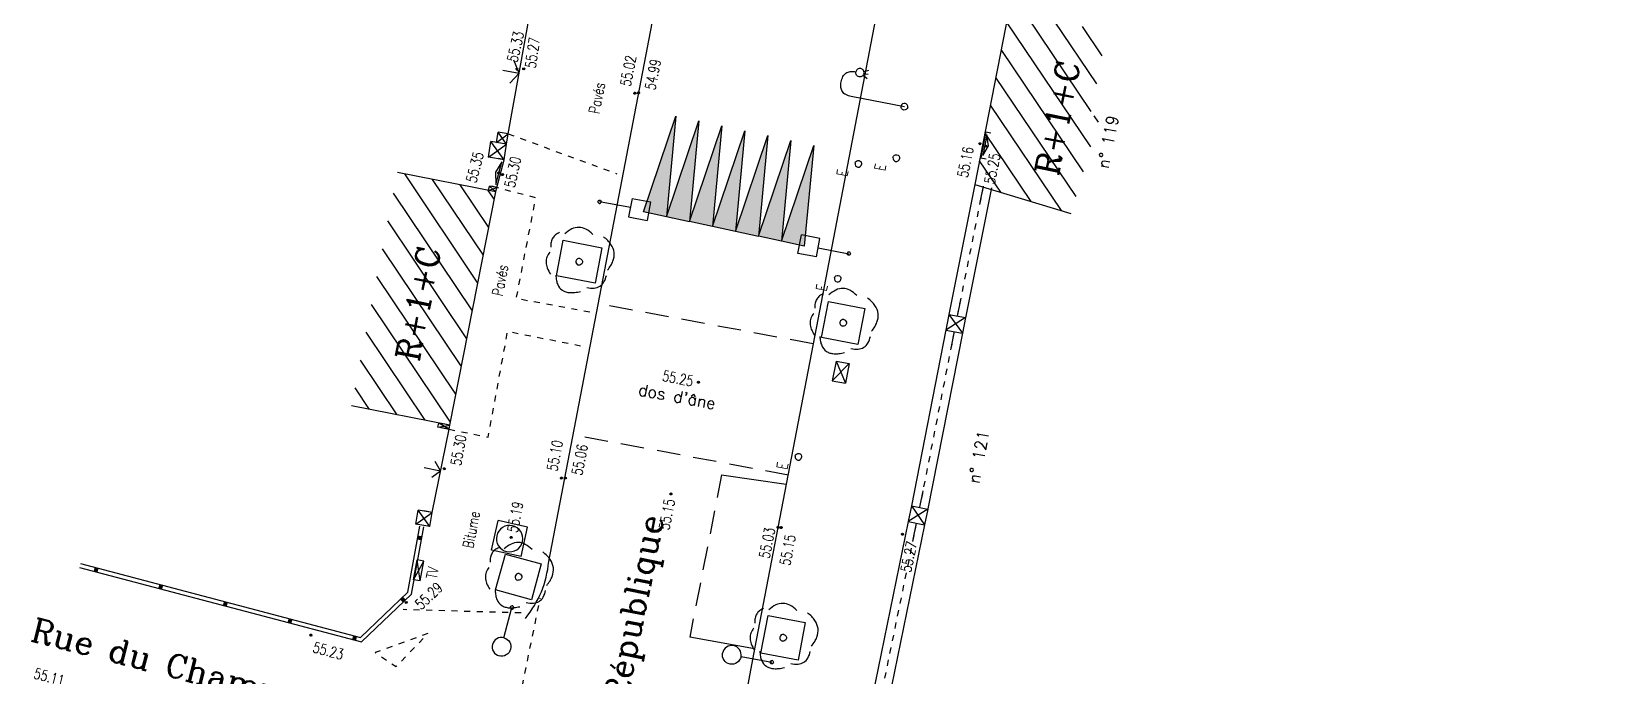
# Model space of a CAD drawing. Extents: x 661720 to 661930, y 6866381 to 6866956.
# Drawn here: x 661738.02 to 661785.21, y 6866500.56 to 6866519.87 of the extents above; entities that cross this region are included whole.
import ezdxf
from ezdxf.enums import TextEntityAlignment as Align

# ---------------------------------------------------------------- set-up
doc = ezdxf.new("R2010")
doc.units = 0
for name, pattern in [('CONTINU', [0]), ('JSI_MCT0', [1, 0.5, 0.5]), ('JSI_TCO', [1, 0.5, 0.5]), ('JSI_TCO2', [1, 0.5, 0.5]), ('JSI_TIC', [0.2, 0.08, 0.01, -0.1, 0.01]), ('JSI_TIM', [0.6, 0.3, 0.05, -0.2, 0.05]), ('JSI_TIM2', [0.6, 0.3, 0.05, -0.2, 0.05])]:
    doc.linetypes.add(name, pattern=pattern)
doc.layers.get('0').update_dxf_attribs({"linetype": 'CONTINUOUS'})
for name, color, linetype in [('ALTI', 140, 'CONTINUOUS'), ('BATI', 6, 'CONTINUOUS'), ('BORDURE', 7, 'CONTINU'), ('HACHURE', 7, 'CONTINUOUS'), ('LIMITE', 7, 'CONTINUOUS'), ('MARQUAGE', 7, 'CONTINUOUS'), ('MOB', 6, 'CONTINUOUS'), ('OBJASS', 22, 'CONTINUOUS'), ('OBJDIVERS', 104, 'CONTINUOUS'), ('OBJEAU', 4, 'CONTINUOUS'), ('OBJEP', 220, 'CONTINUOUS'), ('SIGNAL', 6, 'CONTINUOUS'), ('TEXTE', 7, 'CONTINUOUS'), ('VEGETATION', 3, 'CONTINUOUS'), ('VOIRIE', 7, 'CONTINUOUS')]:
    doc.layers.add(name, color=color, linetype=linetype)
doc.styles.add('5-2', font='romand.shx', dxfattribs={"height": 0.35})
doc.styles.add('7-2', font='romanc.shx', dxfattribs={"height": 0.7})
doc.styles.get("Standard").update_dxf_attribs({"font": 'romans.shx'})
doc.linetypes.add('JSI_MUD', pattern='A,0.0001,[130,jsi_form.shx,S=0.5,R=0,X=0.875,Y=0],-0.75', length=0.7501)
doc.linetypes.add('JSI_MUG', pattern='A,0.0001,[130,jsi_form.shx,S=0.5,R=0,X=-0.125,Y=0],-0.75', length=0.7501)

# ---------------------------------------------------------------- blocks, each defined once
blk = doc.blocks.new('$B_076')
at = {"linetype": 'CONTINUOUS'}
blk.add_hatch(color=0, dxfattribs=at).paths.add_polyline_path([(0, 0), (0.5, 1), (1, 0)])
at = {"color": 0, "linetype": 'BYBLOCK', "flags": 128}
blk.add_lwpolyline([(0, 0), (0.5, 1), (1, 0)], close=True, dxfattribs=at)
blk = doc.blocks.new('$B_200')
at = {"color": 0, "linetype": 'BYBLOCK', "flags": 128}
for points in [[(0, -0.5, -0.414214), (-0.5, 0, -0.414214), (0, 0.5)], [(0, -0.5, 0.414214), (0.5, 0, 0.414214), (0, 0.5)]]:
    blk.add_lwpolyline(points, format="xyb", dxfattribs=at)
blk = doc.blocks.new('$B_220')
at = {"color": 0, "linetype": 'BYBLOCK', "flags": 128}
for points in [[(0.297, 0.272, 0.039633), (0.273, 0.344, 0.053426), (0.241, 0.401, 0.147584), (0.154, 0.47, 0.071882), (0.099, 0.483, 0.058066), (0.036, 0.48, 0.043501), (-0.035, 0.463, 0.032041), (-0.113, 0.431)], [(-0.195, 0.351, 0.077685), (-0.303, 0.336, 0.115926), (-0.379, 0.292, 0.119307), (-0.426, 0.217, 0.082378), (-0.441, 0.113)], [(0.461, -0.046, 0.087593), (0.487, 0.033, 0.096392), (0.482, 0.113, 0.080457), (0.446, 0.192, 0.056881), (0.379, 0.272)], [(-0.441, 0.033, 0.03619), (-0.474, -0.044, 0.046233), (-0.492, -0.116, 0.121403), (-0.482, -0.245, 0.119181), (-0.41, -0.354, 0.044648), (-0.351, -0.401, 0.034835), (-0.277, -0.443)], [(0.379, -0.364, 0.076898), (0.431, -0.319, 0.090424), (0.461, -0.265, 0.083207), (0.472, -0.2, 0.062964), (0.461, -0.126)], [(-0.113, -0.443, 0.078382), (0.005, -0.498, 0.113914), (0.113, -0.503, 0.115194), (0.21, -0.458, 0.080222), (0.297, -0.364)]]:
    blk.add_lwpolyline(points, format="xyb", dxfattribs=at)
blk = doc.blocks.new('$B_105')
at = {"color": 0, "linetype": 'BYBLOCK', "flags": 128}
for points in [[(-0.1875, 0.625), (-0.1875, 1)], [(-0.1875, 1), (0.1875, 1)], [(0.1875, 0.625), (0.1875, 1)], [(-0.1875, 0.625), (0.1875, 0.625)], [(0, 0.625), (0, 0)]]:
    blk.add_lwpolyline(points, dxfattribs=at)
blk = doc.blocks.new('$B_100')
at = {"color": 0, "linetype": 'BYBLOCK', "flags": 128}
for points in [[(0, 0.625, -0.4142136), (-0.1875, 0.8125, -0.4142136), (0, 1)], [(0, 0.625, 0.4142136), (0.1875, 0.8125, 0.4142136), (0, 1)]]:
    blk.add_lwpolyline(points, format="xyb", dxfattribs=at)
blk.add_lwpolyline([(0, 0.625), (0, 0)], dxfattribs=at)
blk = doc.blocks.new('$B_130')
at = {"color": 0, "linetype": 'BYBLOCK', "flags": 128}
for points in [[(0, 0), (0, 0.812, -0.08), (0.012, 0.895, -0.117647), (0.047, 0.953, -0.117647), (0.105, 0.988, -0.08), (0.188, 1, -0.08), (0.27, 0.988, -0.117647), (0.328, 0.953, -0.117647), (0.363, 0.895, -0.08), (0.375, 0.812)], [(0.375, 0.688, -0.414214), (0.312, 0.75, -0.414214), (0.375, 0.812)], [(0.375, 0.688, 0.414214), (0.438, 0.75, 0.414214), (0.375, 0.812)]]:
    blk.add_lwpolyline(points, format="xyb", dxfattribs=at)
for points in [[(0.344, 0.688), (0.312, 0.625)], [(0.375, 0.688), (0.375, 0.625)], [(0.406, 0.688), (0.438, 0.625)]]:
    blk.add_lwpolyline(points, dxfattribs=at)
blk = doc.blocks.new('$B_030')
at = {"color": 0, "linetype": 'BYBLOCK', "flags": 128}
for points in [[(0, 0), (0, 1)], [(0, 1), (1, 1)], [(0, 1), (1, 0)], [(0, 0), (1, 1)], [(1, 0), (1, 1)], [(0, 0), (1, 0)]]:
    blk.add_lwpolyline(points, dxfattribs=at)
blk = doc.blocks.new('$B_020')
at = {"color": 0, "linetype": 'BYBLOCK', "flags": 128}
for points in [[(0, 0), (0, 1)], [(0, 1), (1, 1)], [(1, 0), (1, 1)], [(0, 0), (1, 0)]]:
    blk.add_lwpolyline(points, dxfattribs=at)
for points in [[(0.5, 0.0625, -0.4142136), (0.0625, 0.5, -0.4142136), (0.5, 0.9375)], [(0.5, 0.0625, 0.4142136), (0.9375, 0.5, 0.4142136), (0.5, 0.9375)]]:
    blk.add_lwpolyline(points, format="xyb", dxfattribs=at)
blk = doc.blocks.new('$B_027')
at = {"color": 0, "linetype": 'BYBLOCK', "flags": 128}
for points in [[(-0.5, -0.5), (0.5, -0.5), (0.5, -0.188)], [(-0.5, -0.5), (-0.5, -0.188)]]:
    blk.add_lwpolyline(points, dxfattribs=at)
blk.add_lwpolyline([(-0.406, -0.406), (0.406, -0.406), (0, -0.188)], close=True, dxfattribs=at)
blk = doc.blocks.new('$B_028')
at = {"color": 0, "linetype": 'BYBLOCK', "flags": 128}
for points in [[(0, 0.5), (0, -0.5), (0.094, -0.062)], [(-0.5, -0.5), (-0.5, 0)], [(0.5, 0), (0.5, -0.5)], [(-0.094, -0.062), (0, -0.5)], [(-0.5, -0.5), (0.5, -0.5)]]:
    blk.add_lwpolyline(points, dxfattribs=at)
blk = doc.blocks.new('$B_210')
at = {"linetype": 'CONTINUOUS'}
blk.add_hatch(color=0, dxfattribs=at).paths.add_polyline_path([(0, -0.5, -1), (0, 0.5, -1)])
at = {"color": 0, "linetype": 'BYBLOCK', "flags": 128}
blk.add_lwpolyline([(0, -0.5, -1), (0, 0.5, -1)], format="xyb", close=True, dxfattribs=at)
blk = doc.blocks.new('GEOCARR1')
at = {"const_width": 1}
blk.add_lwpolyline([(0, 0), (0, 1)], dxfattribs=at)

msp = doc.modelspace()

# ---------------------------------------------------------------- hatches: boundary and pattern name
at = {"layer": 'HACHURE', "linetype": 'CONTINUOUS', "ltscale": 2}
h = msp.add_hatch(dxfattribs=at)
h.set_pattern_fill('_USER', color=256, scale=0.6, angle=123.986, style=0, pattern_type=0)
h.set_pattern_definition([(123.986, (661958.265, 6866695.073), (-0.4975044, -0.3353943), [])])
h.paths.add_polyline_path([(661767.26, 6866520.446), (661770.205, 6866519.873), (661769.719, 6866517.378), (661769.992, 6866517.297), (661769.129, 6866514.423), (661766.256, 6866515.286)])
h = msp.add_hatch(dxfattribs=at)
h.set_pattern_fill('_USER', color=256, scale=0.6, angle=123.8381, style=0, pattern_type=0)
h.set_pattern_definition([(123.83814, (661958.265, 6866695.073), (-0.4983684, -0.3341092), [])])
h.paths.add_polyline_path([(661750.539, 6866508.082), (661747.596, 6866508.663), (661748.974, 6866515.646), (661751.917, 6866515.065)])

# ---------------------------------------------------------------- linework, layer by layer
at = {"layer": 'BATI', "linetype": 'JSI_TCO2', "ltscale": 2, "elevation": 57.333, "flags": 128}
for points in [[(661767.26, 6866520.446), (661766.256, 6866515.286), (661769.129, 6866514.423)], [(661751.917, 6866515.065), (661748.974, 6866515.646)], [(661750.539, 6866508.082), (661751.917, 6866515.065)], [(661750.539, 6866508.082), (661747.596, 6866508.663)]]:
    msp.add_lwpolyline(points, dxfattribs=at)
at = {"layer": 'BORDURE', "linetype": 'JSI_TCO', "ltscale": 2, "elevation": 57.333, "flags": 128}
for points in [[(661809.041, 6866658.226), (661799.405, 6866660.795, 0.332518), (661797.285, 6866659.242), (661796.495, 6866656.478), (661794.63, 6866649.766), (661792.16, 6866640.801), (661788.854, 6866628.851), (661786.255, 6866619.429), (661781.898, 6866603.667), (661779.547, 6866595.181), (661775.948, 6866582.027), (661774.284, 6866575.688), (661772.52, 6866568.058), (661771.474, 6866562.872), (661769.429, 6866552.194), (661764.346, 6866525.83), (661761.408, 6866510.519), (661759.655, 6866501.389), (661758.701, 6866496.257), (661755.083, 6866477.547), (661746.716, 6866434.654), (661744.554, 6866423.604), (661741.506, 6866407.836), (661741.441, 6866407.299)], [(661752.799, 6866502.3, 0.152466), (661753.497, 6866503.998), (661759.033, 6866532.814), (661764.964, 6866563.693, -0.031295), (661766.153, 6866568.99)]]:
    msp.add_lwpolyline(points, format="xyb", dxfattribs=at)
at = {"layer": 'BORDURE', "elevation": 57.333}
msp.add_lwpolyline([(661755.092, 6866513.394), (661754.887, 6866512.331), (661753.727, 6866512.554), (661753.931, 6866513.617)], close=True, dxfattribs=at)
at = {"layer": 'BORDURE', "linetype": 'JSI_TCO', "ltscale": 2, "elevation": 57.333, "flags": 128}
for points in [[(661761.66, 6866510.71), (661761.868, 6866511.79), (661762.961, 6866511.58), (661762.754, 6866510.5)], [(661751.91, 6866503.152), (661752.204, 6866504.222), (661753.273, 6866503.928), (661752.979, 6866502.858)], [(661759.849, 6866501.26), (661760.066, 6866502.389), (661761.176, 6866502.175), (661760.96, 6866501.047)]]:
    msp.add_lwpolyline(points, close=True, dxfattribs=at)
at = {"layer": 'LIMITE', "linetype": 'JSI_MUG', "ltscale": 0.5}
for p, q in [((661766.501, 6866515.237, 112.545), (661766.403, 6866514.746, 112.545)), ((661765.632, 6866510.884, 112.561), (661765.536, 6866510.393, 112.564)), ((661764.5, 6866505.15, 112.633), (661764.399, 6866504.66, 112.631))]:
    msp.add_line(p, q, dxfattribs=at)
at = {"layer": 'LIMITE', "linetype": 'JSI_MUD', "ltscale": 0.5}
for p, q in [((661765.821, 6866511.838, 112.542), (661765.722, 6866511.348, 112.541)), ((661764.697, 6866506.115, 112.597), (661764.6, 6866505.624, 112.601))]:
    msp.add_line(p, q, dxfattribs=at)
at = {"layer": 'LIMITE', "linetype": 'JSI_TCO', "ltscale": 2, "elevation": 57.333, "flags": 128}
for points in [[(661766.256, 6866515.286), (661765.477, 6866511.397)], [(661766.746, 6866515.188), (661765.968, 6866511.299)], [(661765.387, 6866510.932), (661764.355, 6866505.672)], [(661765.878, 6866510.836), (661764.846, 6866505.576)], [(661764.255, 6866505.2), (661763.176, 6866499.933)], [(661764.745, 6866505.1), (661763.666, 6866499.832)]]:
    msp.add_lwpolyline(points, dxfattribs=at)
at = {"layer": 'LIMITE', "linetype": 'JSI_TIC', "ltscale": 2, "elevation": 57.333, "flags": 128}
for points in [[(661766.501, 6866515.237), (661765.722, 6866511.348)], [(661765.632, 6866510.884), (661764.6, 6866505.624)], [(661764.5, 6866505.15), (661763.421, 6866499.883)]]:
    msp.add_lwpolyline(points, dxfattribs=at)
at = {"layer": 'LIMITE', "linetype": 'CONTINUOUS', "ltscale": 2, "elevation": 57.333, "flags": 128}
msp.add_lwpolyline([(661739.455, 6866503.823), (661747.896, 6866501.597), (661749.394, 6866503.019), (661749.762, 6866505.035)], dxfattribs=at)
at = {"layer": 'LIMITE', "ltscale": 2, "elevation": 57.333, "flags": 128}
msp.add_lwpolyline([(661739.485, 6866503.939), (661747.862, 6866501.73), (661749.283, 6866503.079), (661749.644, 6866505.057)], dxfattribs=at)
at = {"layer": 'MARQUAGE', "linetype": 'JSI_TIM2', "ltscale": 2, "elevation": 57.333, "flags": 128}
msp.add_lwpolyline([(661758.674, 6866506.6), (661758.674, 6866506.6), (661757.717, 6866501.739), (661757.717, 6866501.739)], dxfattribs=at)
at = {"layer": 'MARQUAGE', "linetype": 'JSI_MCT0', "elevation": 57.333, "flags": 128}
for points in [[(661758.674, 6866506.6), (661760.607, 6866506.312)], [(661759.655, 6866501.389), (661757.717, 6866501.739)]]:
    msp.add_lwpolyline(points, dxfattribs=at)
at = {"layer": 'VOIRIE', "linetype": 'JSI_TIM', "ltscale": 2}
msp.add_line((661760.675, 6866506.587, 112.313), (661754.246, 6866507.787, 112.386), dxfattribs=at)
at = {"layer": 'VOIRIE', "linetype": 'JSI_TIC', "ltscale": 2, "elevation": 57.333, "flags": 128}
for points in [[(661752.287, 6866516.804), (661755.541, 6866515.61)], [(661754.728, 6866511.466), (661752.527, 6866511.87), (661753.113, 6866514.885), (661751.942, 6866515.196)], [(661750.516, 6866507.963), (661751.685, 6866507.721), (661752.27, 6866510.89), (661754.516, 6866510.45)], [(661751.038, 6866492.085), (661753.245, 6866502.901)], [(661752.669, 6866502.462), (661749.139, 6866502.561)]]:
    msp.add_lwpolyline(points, dxfattribs=at)
at = {"layer": 'VOIRIE', "linetype": 'JSI_TIM', "ltscale": 2, "elevation": 57.333, "flags": 128}
msp.add_lwpolyline([(661761.408, 6866510.519), (661754.979, 6866511.719)], dxfattribs=at)
at = {"layer": 'VOIRIE', "linetype": 'JSI_TIC', "ltscale": 2, "elevation": 57.333, "flags": 128}
msp.add_lwpolyline([(661749.884, 6866501.845), (661748.305, 6866501.273), (661748.935, 6866500.858)], close=True, dxfattribs=at)

# ---------------------------------------------------------------- block references
at = {"layer": 'ALTI', "linetype": 'CONTINUOUS', "yscale": 0.0600000000834948}
for p, xscale, rotation in [((661752.546, 6866518.743, 57.333), 0.0600000000724155, 348.5154231278091), ((661752.749, 6866518.747, 57.333), 0.0599999999614303, 359.3822401087965), ((661756.074, 6866518.019, 57.333), 0.0600000000302689, 79.12591955955949), ((661756.184, 6866518.029, 57.333), 0.0600000000302689, 79.12591955955949), ((661766.404, 6866516.508, 57.333), 0.0600000004616354, 258.9860109233046), ((661766.578, 6866516.438, 57.333), 0.0600000004616354, 258.9860109233046), ((661752.001, 6866515.636, 57.333), 0.0599999999843353, 165.1327525718884), ((661752.115, 6866515.583, 57.333), 0.0599999999843353, 165.1327525718884), ((661757.977, 6866509.37, 57.333), 0.0599999999822479, 169.42968420405), ((661750.372, 6866506.78, 57.333), 0.0600000000025726, 348.2843264642671), ((661753.879, 6866506.499, 57.333), 0.0600000000302689, 79.12591955955949), ((661753.997, 6866506.497, 57.333), 0.0600000000302689, 79.12591955955949), ((661757.156, 6866506.024, 57.333), 0.0600000000133583, 258.8606624817091), ((661752.378, 6866504.721, 57.333), 0.0600000000302689, 79.12591955955949), ((661760.361, 6866505.024, 57.333), 0.0599999999785248, 259.1303898266), ((661760.454, 6866505.018, 57.333), 0.0599999999785248, 259.1303898266), ((661764.084, 6866504.819, 57.333), 0.0600000003873106, 258.4257547836415), ((661749.236, 6866502.777, 57.333), 0.0600000003153335, 43.49709053201745), ((661746.383, 6866501.796, 57.333), 0.0600000000229301, 345.2269178741697)]:
    msp.add_blockref('$B_210', p, dxfattribs=dict(at, xscale=xscale, rotation=rotation))
at = {"layer": 'LIMITE', "linetype": 'CONTINUOUS'}
for name, p, xscale, yscale, rotation in [('$B_028', (661752.367, 6866518.668, 57.333), 3.698644153154629, 0.5000000000742785, 79.8312582419497), ('$B_030', (661752.161, 6866516.03, 57.333), 0.4752804018574945, 0.4753000004012283, 80.5739136969594), ('$B_030', (661752.239, 6866516.499, 57.333), 0.3084007291768483, 0.3084000000000272, 81.12875123572287), ('$B_027', (661766.752, 6866516.428, 57.333), 0.7834379172414204, 0.5000000000742785, 259.2546742149822), ('$B_027', (661751.81, 6866515.677, 57.333), 0.862533952933188, 0.5000000000742785, 75.29744465353366), ('$B_030', (661751.917, 6866515.065, 57.333), 0.1336829086593485, 0.2199999999953919, 78.91510647979057), ('$B_030', (661765.477, 6866511.397, 57.333), 0.4738618579054621, 0.5000000000742785, 259.0010674948122), ('$B_028', (661750.017, 6866506.765, 57.333), 2.547992820203421, 0.5000000000742785, 78.49788792065165), ('$B_030', (661750.516, 6866507.963, 57.333), 0.1205868983170809, 0.3400000001623814, 79.10362366330597), ('$B_030', (661764.355, 6866505.672, 57.333), 0.4826835819290381, 0.5000000000742785, 258.0227960229724), ('$B_030', (661749.939, 6866505.053, 57.333), 0.4191291090654822, 0.4191000001962469, 80.4589244613716)]:
    msp.add_blockref(name, p, dxfattribs=dict(at, xscale=xscale, yscale=yscale, rotation=rotation))
at = {"layer": 'LIMITE', "ltscale": 2, "yscale": 0.1200000001669896, "zscale": 0.1199999999999974}
for p, xscale, rotation in [((661749.7, 6866504.696, 57.333), 0.1199999998878143, 79.66225987646227), ((661739.938, 6866503.696, 57.333), 0.1200000001707725, 345.2269174300218), ((661741.872, 6866503.186, 57.333), 0.1200000001707725, 345.2269174300218), ((661743.806, 6866502.676, 57.333), 0.1200000001707725, 345.2269174300218), ((661749.18, 6866502.816, 57.333), 0.1200000000740699, 43.49709017118734), ((661745.74, 6866502.166, 57.333), 0.1200000001707725, 345.2269174300218), ((661747.674, 6866501.656, 57.333), 0.1200000001707725, 345.2269174300218)]:
    msp.add_blockref('GEOCARR1', p, dxfattribs=dict(at, xscale=xscale, rotation=rotation))
at = {"layer": 'MARQUAGE', "linetype": 'CONTINUOUS', "yscale": 3.00819999983902}
for p, xscale, rotation in [((661756.337, 6866514.467, 57.333), 0.7026115001172161, 347.975538741351), ((661757.024, 6866514.321, 57.333), 0.702709477622436, 347.9771703875435), ((661757.712, 6866514.175, 57.333), 0.7026115001172161, 347.975538741351), ((661758.399, 6866514.028, 57.333), 0.7026894762931942, 347.9851592646417), ((661759.086, 6866513.882, 57.333), 0.7026115001172161, 347.975538741351), ((661759.773, 6866513.736, 57.333), 0.7027094777362977, 347.9771703895207), ((661760.461, 6866513.589, 57.333), 0.7026115001172161, 347.975538741351)]:
    msp.add_blockref('$B_076', p, dxfattribs=dict(at, xscale=xscale, rotation=rotation))
at = {"layer": 'MOB', "linetype": 'CONTINUOUS', "xscale": 0.6000360660001252, "yscale": 0.4000000002458762, "rotation": 259.1304199994092}
msp.add_blockref('$B_030', (661762.098, 6866510.001, 57.333), dxfattribs=at)
at = {"layer": 'OBJASS', "linetype": 'CONTINUOUS', "xscale": 0.9041257547279956, "yscale": 0.9041000000163406, "rotation": 77.49812279335245}
msp.add_blockref('$B_020', (661752.672, 6866504.148, 57.333), dxfattribs=at)
at = {"layer": 'OBJDIVERS', "linetype": 'CONTINUOUS', "xscale": 0.599955415299213, "yscale": 0.1999999996568045, "rotation": 79.6625665556013}
msp.add_blockref('$B_030', (661749.652, 6866503.422, 57.333), dxfattribs=at)
at = {"layer": 'OBJEAU', "linetype": 'CONTINUOUS', "yscale": 0.1999999996568045}
for p, xscale, rotation in [((661763.9, 6866516.078, 57.333), 0.1999999997090962, 259.1385474155157), ((661762.765, 6866515.907, 57.333), 0.1999999997090962, 259.1385474155157), ((661762.147, 6866512.47, 57.333), 0.1999999997090962, 259.1385474155157), ((661760.97, 6866507.137, 57.333), 0.2000000002406049, 259.1303898324534)]:
    msp.add_blockref('$B_200', p, dxfattribs=dict(at, xscale=xscale, rotation=rotation))
at = {"layer": 'OBJEP', "linetype": 'CONTINUOUS'}
for name, xscale, yscale, rotation in [('$B_130', 1.999999999878751, 2.000000000297114, 79.13854742404764), ('$B_200', 0.1999999997090962, 0.1999999996568045, 79.13854741551572)]:
    msp.add_blockref(name, (661764.143, 6866517.616, 57.333), dxfattribs=dict(at, xscale=xscale, yscale=yscale, rotation=rotation))
at = {"layer": 'SIGNAL', "linetype": 'CONTINUOUS'}
for name, p, xscale, yscale, rotation in [('$B_200', (661755.021, 6866514.772, 57.333), 0.0999999997675435, 0.0999999998284023, 259.1259194605008), ('$B_105', (661755.021, 6866514.772, 57.333), 1.499999999995856, 1.500000000222835, 259.1259195222802), ('$B_105', (661762.483, 6866513.217, 57.333), 1.499999999691372, 1.500000000222835, 79.13854742018827), ('$B_200', (661762.483, 6866513.217, 57.333), 0.0999999998545481, 0.0999999998284023, 79.13854741551572), ('$B_100', (661752.399, 6866502.625, 57.333), 1.500000000010482, 1.500000000222835, 165.1603082893687), ('$B_200', (661752.399, 6866502.625, 57.333), 0.0999999999794333, 0.0999999998284023, 358.3977932694021), ('$B_100', (661760.175, 6866500.984, 57.333), 1.499999999749857, 1.500000000222835, 79.46406212055734), ('$B_200', (661760.175, 6866500.984, 57.333), 0.1000000002956263, 0.0999999998284023, 79.46406213122233)]:
    msp.add_blockref(name, p, dxfattribs=dict(at, xscale=xscale, yscale=yscale, rotation=rotation))
at = {"layer": 'VEGETATION', "linetype": 'CONTINUOUS'}
for name, p, xscale, yscale, rotation in [('$B_220', (661754.409, 6866512.974, 57.333), 2.000000000025889, 2.000000000297114, 167.7369252206641), ('$B_200', (661754.409, 6866512.974, 57.333), 0.1999999999318689, 0.1999999996568045, 167.7369252981706), ('$B_220', (661762.311, 6866511.145, 57.333), 2.000000000025889, 2.000000000297114, 167.7369252206641), ('$B_200', (661762.311, 6866511.145, 57.333), 0.1999999999318689, 0.1999999996568045, 167.7369252981706), ('$B_220', (661752.592, 6866503.54, 57.333), 2.000000000025889, 2.000000000297114, 167.7369252206641), ('$B_200', (661752.592, 6866503.54, 57.333), 0.1999999999318689, 0.1999999996568045, 167.7369252981706), ('$B_220', (661760.513, 6866501.718, 57.333), 2.000000000025889, 2.000000000297114, 167.7369252206641), ('$B_200', (661760.513, 6866501.718, 57.333), 0.1999999999318689, 0.1999999996568045, 167.7369252981706)]:
    msp.add_blockref(name, p, dxfattribs=dict(at, xscale=xscale, yscale=yscale, rotation=rotation))

# ---------------------------------------------------------------- texts
at = {"layer": 'ALTI', "linetype": 'CONTINUOUS', "width": 0.75}
for s, rotation, p in [('55.33', 77.1239, (661752.559, 6866518.927, 57.333)), ('55.02', 79.1259, (661755.947, 6866518.207, 57.333)), ('55.10', 79.1259, (661753.752, 6866506.686, 57.333))]:
    msp.add_text(s, height=0.32, rotation=rotation, dxfattribs=at).set_placement(p)
for s, rotation, p in [('55.27', 82.0733, (661752.788, 6866518.795, 57.333)), ('54.99', 79.1259, (661756.371, 6866518.156, 57.333)), ('55.30', 79.8644, (661750.557, 6866506.909, 57.333)), ('55.06', 79.1259, (661754.184, 6866506.624, 57.333)), ('55.29', 43.4971, (661749.462, 6866502.771, 57.333)), ('55.23', 345.2269, (661746.496, 6866501.601, 57.333))]:
    msp.add_text(s, height=0.32, rotation=rotation, dxfattribs=at).set_placement(p, align=Align.TOP_LEFT)
for s, rotation, p in [('55.35', 75.4968, (661751.251, 6866516.291, 57.333)), ('55.25', 78.986, (661766.704, 6866516.25, 57.333)), ('55.03', 79.1304, (661759.964, 6866505.042, 57.333)), ('55.15', 79.1304, (661760.58, 6866504.831, 57.333)), ('55.27', 78.4258, (661764.209, 6866504.63, 57.333))]:
    msp.add_text(s, height=0.32, rotation=rotation, dxfattribs=at).set_placement(p, align=Align.TOP_RIGHT)
for s, rotation, p in [('55.30', 77.935, (661752.675, 6866516.079, 57.333)), ('55.16', 78.986, (661766.217, 6866516.382, 57.333))]:
    msp.add_text(s, height=0.32, rotation=rotation, dxfattribs=at).set_placement(p, align=Align.RIGHT)
for s, rotation, p in [('55.25', 349.4297, (661757.82, 6866509.399, 57.333)), ('55.15', 78.8607, (661757.125, 6866505.867, 57.333)), ('55.11', 344.6292, (661738.997, 6866500.422, 57.333))]:
    msp.add_text(s, height=0.32, rotation=rotation, dxfattribs=at).set_placement(p, align=Align.MIDDLE_RIGHT)
msp.add_text('55.19', height=0.32, rotation=79.1259, dxfattribs=at).set_placement((661752.408, 6866504.878, 57.333), align=Align.MIDDLE_LEFT)
at = {"layer": 'BATI', "style": '7-2'}
for p in [(661768.734, 6866515.52, 57.333), (661749.601, 6866509.96, 57.333)]:
    msp.add_text('R+1+C', height=0.7, rotation=78.8138, dxfattribs=at).set_placement(p)
at = {"layer": 'OBJDIVERS', "linetype": 'CONTINUOUS', "width": 0.75}
msp.add_text('TV', height=0.32, rotation=79.6623, dxfattribs=at).set_placement((661749.863, 6866503.689, 57.333), align=Align.TOP_CENTER)
at = {"layer": 'OBJEAU', "linetype": 'CONTINUOUS', "width": 0.75}
for rotation, p in [(79.1385, (661762.461, 6866515.7, 57.333)), (79.1385, (661763.596, 6866515.871, 57.333)), (79.1385, (661761.843, 6866512.264, 57.333)), (79.1304, (661760.666, 6866506.931, 57.333))]:
    msp.add_text('E', height=0.32, rotation=rotation, dxfattribs=at).set_placement(p, align=Align.RIGHT)
at = {"layer": 'TEXTE', "linetype": 'CONTINUOUS', "width": 0.75}
for s, rotation, p in [('Pavés', 79.1259, (661754.941, 6866517.875, 57.333)), ('Pavés', 78.9937, (661752.046, 6866512.419, 57.333)), ('Bitume', 79.1259, (661751.181, 6866504.953, 57.333))]:
    msp.add_text(s, height=0.32, rotation=rotation, dxfattribs=at).set_placement(p, align=Align.MIDDLE_CENTER)
at = {"layer": 'TEXTE'}
for s, height, rotation, style, p in [('n° 119', 0.35, 78.917, '5-2', (661770.252, 6866515.743, 57.333)), ("dos d'âne", 0.35, 349.491, '5-2', (661756.155, 6866508.982, 57.333)), ('n° 121', 0.35, 78.917, '5-2', (661766.381, 6866506.317, 57.333)), ('Avenue de la République', 0.7, 78.645, '7-2', (661754.423, 6866492.763, 57.333)), ('Rue du Champart', 0.7, 345.551, '7-2', (661737.962, 6866501.64, 57.333))]:
    msp.add_text(s, height=height, rotation=rotation, dxfattribs=dict(at, style=style)).set_placement(p)

doc.saveas('drawing.dxf')
